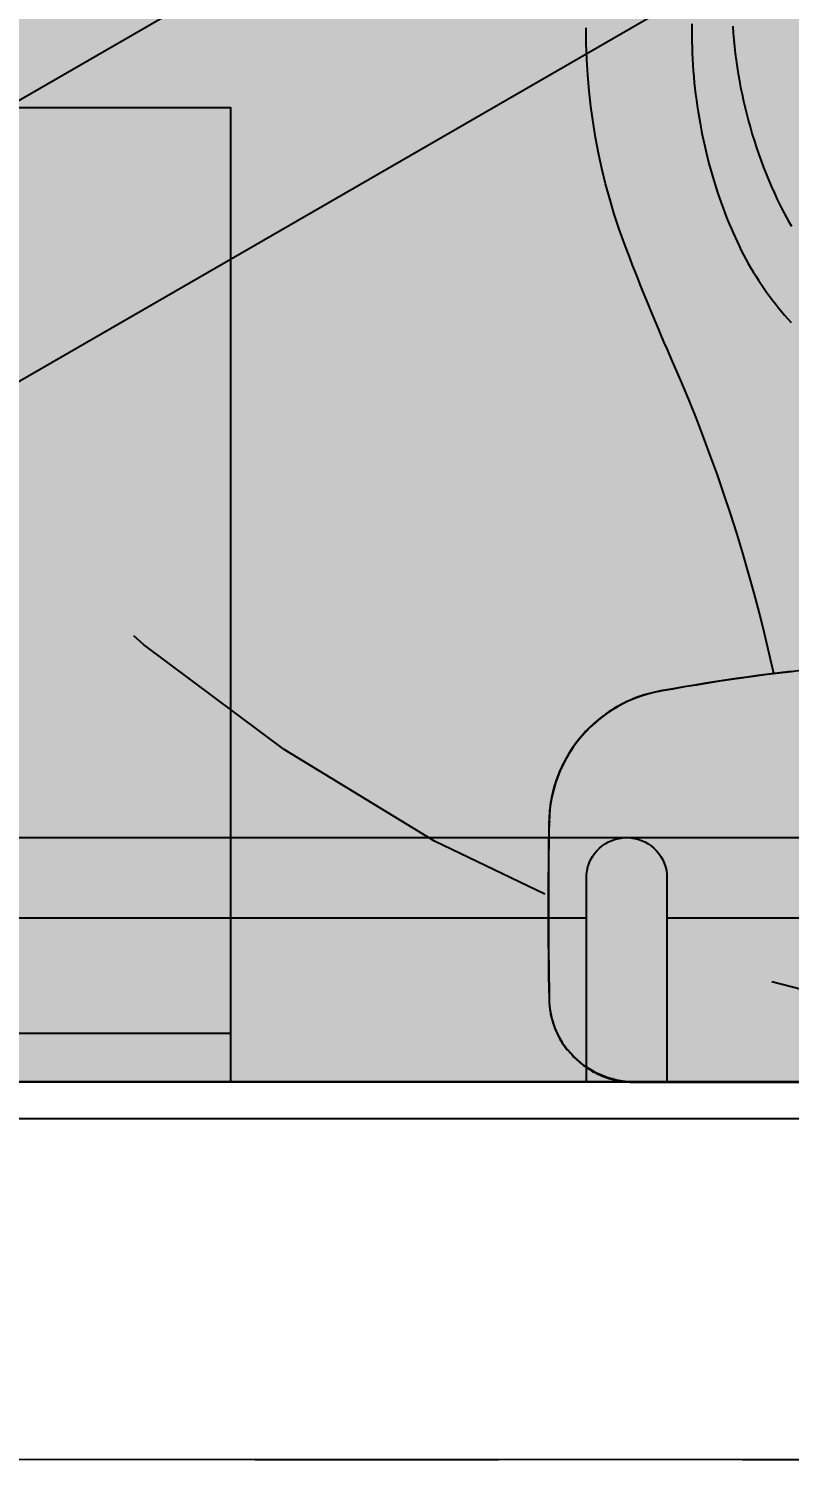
# Model space of a CAD drawing. Header units: metres. Extents: x -41 to 570, y -54 to 184.
# Drawn here: x -7.029 to -6.717, y 47.55 to 48.137 of the extents above; entities that cross this region are included whole.
import ezdxf
from ezdxf.xclip import XClip

# ---------------------------------------------------------------- set-up
doc = ezdxf.new("R2010")
doc.units = ezdxf.units.M
doc.header["$XCLIPFRAME"] = 0
doc.linetypes.add('DASHEDX2', pattern=[1.5, 1, -0.5])
doc.linetypes.add('PUC$0$DASHEDX2', pattern=[1.5, 1, -0.5])
for name, color, linetype in [('1', 232, 'DASHEDX2'), ('ARQ-DIM', 2, 'Continuous'), ('PUC$0$ARQ-ALV ACAB', 4, 'Continuous'), ('PUC$0$ARQ-ALV OSSO', 5, 'Continuous'), ('PUC$0$ARQ-ENCH', 1, 'Continuous'), ('PUC$0$ARQ-HID', 7, 'Continuous'), ('PUC$0$ARQ-PRJ', 7, 'PUC$0$DASHEDX2'), ('PUC$0$ARQ-SIM', 1, 'Continuous')]:
    doc.layers.add(name, color=color, linetype=linetype)
doc.layers.add('PUC$0$ARQ-FORRO', color=9, linetype='Continuous', lineweight=5)
doc.styles.add('Adesa', font='ARIALN.TTF')
doc.dimstyles.new('ADESA 1-0050', dxfattribs={"dimtxt": 0.1, "dimasz": 0.1, "dimexe": 0.05, "dimexo": 0.05, "dimgap": 0.03, "dimtad": 1, "dimdec": 1, "dimlfac": 100, "dimzin": 12, "dimtxsty": 'Adesa', "dimblk": 'DOTSMALL', "dimcen": 1, "dimdle": 0.05, "dimclrd": 1, "dimclre": 1, "dimclrt": 256, "dimazin": 3, "dimtm": 1e-09, "dimtfac": 1, "dimtdec": 1, "dimtmove": 1, "dimatfit": 0, "dimldrblk": 'DOTSMALL', "dimfxl": 0.8, "dimtvp": 2, "dimtolj": 1, "dimtzin": 0, "dimarcsym": 0})

# ---------------------------------------------------------------- blocks, each defined once
blk = doc.blocks.new('PUC$0$ARQ-HID-BACIA CX')
blk.add_line((-7.45170828012e-05, -0.1749999984823489), (-7.45170828012e-05, 0.1750000015175601))
for points in [[(-0.1685725981252091, 0.1034369065446583), (-0.168033932154124, 0.1079121734717603), (-0.1674721396500729, 0.1123845652932403), (-0.1668874405664837, 0.1168540191651743), (-0.166280400497925, 0.1213205193766669), (-0.1656516478827825, 0.1257840502167653), (-0.1650013084087405, 0.1302445331305932), (-0.1643276852921289, 0.1347015203558897), (-0.1636286104204814, 0.1391545091418322), (-0.1629020727909278, 0.1436030360152074), (-0.1621511517516154, 0.1480475251719042), (-0.1613837656263257, 0.1524892806215519), (-0.1606082225746093, 0.1569295960884176), (-0.1603597881039747, 0.1580464042472442), (-0.1601071558688076, 0.1591618824000704), (-0.1598460711372098, 0.1602748782212018), (-0.1595723233719397, 0.1613841348338667), (-0.1592817020357344, 0.1624883953612937), (-0.1589699965913454, 0.1635864186376636), (-0.1586329650796046, 0.1646769634971008), (-0.1582682194345963, 0.1657591029930074), (-0.1578766394700821, 0.1668325229061622), (-0.1574596391724583, 0.167897003283116), (-0.1570185696842614, 0.1689523084595237), (-0.1565547821480564, 0.1699982184818793), (-0.1560696591283062, 0.1710345133967905), (-0.15556448892373, 0.172060941828903), (-0.1550398685507943, 0.1730771267151283), (-0.1544957351656677, 0.174082628148625), (-0.1539319945025852, 0.1750769276677317), (-0.1533485522957889, 0.1760595853655502), (-0.1527453457014474, 0.1770300984913717), (-0.1521222490318692, 0.1779879800054402), (-0.1514792937089808, 0.1789327900008573), (-0.1508166996862172, 0.1798641357036388), (-0.1501348754485363, 0.1807816400507534), (-0.1494341666370573, 0.181684941690122), (-0.1487150131586574, 0.1825736792696659), (-0.1479777292325366, 0.1834475071482586), (-0.147222754765572, 0.184306063973878), (-0.1464504353988758, 0.185148972683379), (-0.1456610539297287, 0.185975887635692), (-0.1448549874211764, 0.1867864631897476), (-0.1440324872485661, 0.1875803379934666), (-0.1431939304749363, 0.1883571506946566), (-0.1423396313194871, 0.1891165713632574), (-0.141469841157587, 0.1898582543581995), (-0.1405849998960988, 0.1905818540382427), (-0.1396854217542227, 0.1912871347390421), (-0.1387715466388428, 0.191973829374291), (-0.13784378303491, 0.1926416865686349), (-0.1369024765835434, 0.1932904078138051), (-0.1359480671916273, 0.1939197731563524), (-0.1349809005002669, 0.1945294840881217), (-0.134001479260192, 0.1951192421007874), (-0.1330101176905885, 0.1956887329751851), (-0.1320073185421791, 0.1962376267811407), (-0.1309933960341638, 0.1967655935885375), (-0.1299688529172585, 0.1972723034672015), (-0.1289340662545015, 0.1977574421979113), (-0.1278895387966017, 0.1982207898272179), (-0.1268356476066046, 0.1986624249099975), (-0.1257728325913803, 0.1990825045557756), (-0.1247015965016587, 0.1994811858741343), (-0.1236224420881413, 0.1998586102637603), (-0.1225357464138739, 0.2002149348342925), (-0.1214420122295792, 0.2005503009843039), (-0.1203416794421201, 0.2008642373849909), (-0.1192351879583811, 0.201155487159582), (-0.1181230405290776, 0.2014227305874385), (-0.1170056142172484, 0.2016646950808365), (-0.1158834746174548, 0.2018800294972323), (-0.1147569359488827, 0.2020674455378355), (-0.1136265638061005, 0.2022259691232477), (-0.1124927980959782, 0.2023579726082687), (-0.1113562672569159, 0.2024678707727787), (-0.1102174740396293, 0.2025600783964307), (-0.1090769840386656, 0.2026389945479821), (-0.107935425692439, 0.2027090811401138), (-0.1067935433552307, 0.2027746770304191, -0.0087799301671618), (-0.0341536743944744, 0.2027260438204337), (-0.0335261200783208, 0.202702608224655), (-0.0328989385591712, 0.2026750512009414), (-0.0322723226345687, 0.2026393401891084), (-0.0316465865237348, 0.2025915317381361), (-0.0310218559143252, 0.2025301647287563), (-0.0303983193378699, 0.2024562132405379), (-0.0297762910135617, 0.2023708084625184), (-0.0291557709414079, 0.2022748459194474), (-0.0285371361844398, 0.2021682784784673), (-0.0279204495865031, 0.2020508547642237), (-0.0273060253667907, 0.2019223391122011), (-0.0266939892129798, 0.2017826529677507), (-0.0260845296565933, 0.20163190630754), (-0.0254778980729853, 0.2014702562411514), (-0.0248742829936859, 0.2012977813234045), (-0.024273810106358, 0.2011145443981093), (-0.0236767307863701, 0.2009205925981234), (-0.0230832335652451, 0.2007159416345132), (-0.0224935698183302, 0.2005006700619845), (-0.0219077395456324, 0.2002748721463092), (-0.0213261198101833, 0.2000386107313545), (-0.0207487734558356, 0.1997920115047975), (-0.0201759518579294, 0.1995350901775339), (-0.0196079063918333, 0.1992678467496773), (-0.0190448255890701, 0.1989903283540286), (-0.0184868351373098, 0.1987027078111794), (-0.0179339978803981, 0.198405299340294), (-0.0173862509744964, 0.1980984328715465), (-0.0168437201072749, 0.1977822655145758), (-0.0163071594048177, 0.1974562002527875), (-0.0157773858370405, 0.19711946724928), (-0.0152551535300134, 0.1967714066437054), (-0.0147397083576593, 0.1964133067347404), (-0.0142288507855994, 0.1960484511130005), (-0.0137202555917568, 0.1956802333458825)], [(-0.013082536801214, 0.1950046918345549, 0.0188278744993078), (-0.0134992207879918, 0.1954443008834516)], [(-7.45170828012e-05, -0.1677243854491337), (-7.45170828012e-05, 0.1677243884843449, 0.212488321686947), (-0.0115545825464523, 0.1935180988348577), (-0.0124667723672118, 0.1943398056692729), (-0.0126367649533137, 0.1944937102324218), (-0.0127916750179154, 0.1946347003865583), (-0.0128632541512133, 0.1947002465112462), (-0.0129941578690875, 0.1948212366134214), (-0.0131080309064302, 0.1949282439613), (-0.0131576775397093, 0.1949757696150129), (-0.0132217154122572, 0.1950384249230694), (-0.0132398144380588, 0.1950565396598165), (-0.0132682826973962, 0.1950858563110103), (-0.0132776464294935, 0.1950958484814862), (-0.0132818522589489, 0.1951004774583964)], [(-0.0123079572033902, 0.1941967358594354, 0.0029194437955727), (-0.0115469047482364, 0.1935283422932628)], [(-0.1676498934503598, 0.1103951021522391), (-0.1677623839232396, 0.1104196583825399), (-0.1760184619280238, 0.1122755312315178), (-0.1842032435967979, 0.1142211058060809), (-0.1924767293451523, 0.1162955181072505), (-0.2008030981845295, 0.118493457830624), (-0.2090277228476012, 0.1207741471797874), (-0.2171457015148874, 0.1231331713749739), (-0.2253247329723322, 0.1256196664433276), (-0.2335057754326471, 0.1282185498633055), (-0.2414812242717303, 0.1308613846936453), (-0.2493140804387721, 0.1335638897496381), (-0.2570675962583238, 0.1363453580900398), (-0.2647880247963315, 0.1392226004420252), (-0.272512789559272, 0.1422116419846873), (-0.2802612150278207, 0.1453234489679573), (-0.2880405596654469, 0.1485650599019266), (-0.2958436605188481, 0.1519380728980479, 0.0111493915510193), (-0.3381155261025555, 0.1694250492818412), (-0.3441640047412733, 0.1717499119557999), (-0.3502660473001242, 0.1739186371492281), (-0.3564181763991385, 0.1759303470094267), (-0.3626171555805655, 0.1777840674568836), (-0.3688596855428301, 0.1794788715450011), (-0.375142435562438, 0.1810138951709348), (-0.3814620434939684, 0.1823883527867167), (-0.3878152414577585, 0.183601521688189), (-0.3941986044645561, 0.1846527420150039), (-0.4006087703689404, 0.1855414010397283), (-0.407042361314538, 0.1862669960116534), (-0.4134959837340021, 0.1868290398910801), (-0.4199661969271206, 0.1872271556149201), (-0.4264495916155937, 0.187461028963952), (-0.4329427113882433, 0.1875303614300208)]]:
    blk.add_lwpolyline(points, format="xyb")
at = {"ltscale": 0.0004660358492614}
blk.add_lwpolyline([(-0.1745671777183588, 7.79359368e-08, -0.0446233944355422), (-0.160534939202698, 0.1569164538238681), (-0.159969213640899, 0.1596578302711862), (-0.1592864153237059, 0.1622993610918399), (-0.15847572979294, 0.164902305794925), (-0.1575387909884256, 0.1674622496007885), (-0.156477735600717, 0.1699738350721134), (-0.1552950773833857, 0.1724312805756369), (-0.1539935814653859, 0.1748281917506063), (-0.1525762957729384, 0.1771583470570306), (-0.1510458283253726, 0.1794170803397321), (-0.1494060754407585, 0.1815989870285364), (-0.1476619703604953, 0.1836975470750701), (-0.1458175665122425, 0.1857077486831429), (-0.143876571682533, 0.18762527133876), (-0.1418434477839696, 0.1894456059964398), (-0.1397230337922224, 0.1911643378764722), (-0.1375205143240379, 0.1927771778867679), (-0.1352414510592297, 0.1942800254668384), (-0.1328914056775972, 0.1956690471424451), (-0.1304761283904625, 0.1969408179242862), (-0.1280012751433972, 0.1980922427533471), (-0.1254725647258041, 0.1991206193444839), (-0.1228960929901106, 0.200023449655049), (-0.1202780814764495, 0.2007985341506639), (-0.1176250031002937, 0.2014438932504561), (-0.1149432679332847, 0.2019578930144519), (-0.1122394745785726, 0.2023392137221833), (-0.1095202216393289, 0.202586865583072), (-0.1067921106405052, 0.2027002250943326, -0.0087780226713145), (-0.0341551176481261, 0.2026515938098612, -0.1582159968596879), (-0.0137651091525939, 0.1956207348514169, -0.0396308164159575), (-0.0136405458781539, 0.195509967155516, -0.0176646005947514), (-0.0133426162285204, 0.1951747734289313), (-0.0132818522589489, 0.1951004774583964)], format="xyb", dxfattribs=at)
at = {"ltscale": 0.0031101841784222}
blk.add_lwpolyline([(-0.1067811728906065, 0.2020573591015875), (-0.1067919820310195, 0.2026977378270374)], dxfattribs=at)
at = {"ltscale": 0.0015604094661449}
blk.add_lwpolyline([(-0.0131008667087187, 0.1950782522064003), (-0.0133467118092128, 0.1952851655482561)], dxfattribs=at)
for points in [[(-0.0132818522589489, 0.1951004774583964), (-0.0132767666157392, 0.1950941359868636)], [(-0.011471137416514, 0.1936251298144214), (-0.0108669567426532, 0.193052103974054), (-0.010267929263641, 0.1924740506264868), (-0.0096792710181646, 0.1918859422646335), (-0.0091060095133813, 0.1912828770689145), (-0.0085502185960067, 0.1906632525214888), (-0.0080110812961323, 0.1900287025621026), (-0.0074875292684666, 0.1893810496622166), (-0.0069789969184697, 0.1887217706519948), (-0.0064856727776572, 0.1880511954616111), (-0.0060083738159378, 0.1873692926691035), (-0.0055475399401885, 0.1866760936964908), (-0.0051036110572937, 0.1859718499190137), (-0.0046768385426077, 0.1852570483765419), (-0.0042672852399761, 0.1845322232415754), (-0.0038751396809076, 0.1837978615540408), (-0.003500590396925, 0.1830543717987609), (-0.0031440144510668, 0.1823021467497199), (-0.0028054746871717, 0.1815416106029772), (-0.0024853481682783, 0.1807731718433558), (-0.0021835720505408, 0.1799972860887635), (-0.0019004605531734, 0.1792143932460988), (-0.0016360765200005, 0.1784249646440514), (-0.0013906713263836, 0.1776294401895768), (-0.0011645591915226, 0.1768282755005259), (-0.0009579286469332, 0.1760219261946929), (-0.0007708425364612, 0.1752108478899288), (-0.0006027352655451, 0.1743955276259896), (-0.0004533554588306, 0.1735764053097739), (-0.0003225145847949, 0.1727539679809809), (-0.0002119722709466, 0.1719286712575183), (-0.0001236138324785, 0.1711010021790855), (-5.92617407378e-05, 0.1702714320745429), (-1.62765544545e-05, 0.1694404322725802), (1.22545487216e-05, 0.1686084898130673), (3.35586103475e-05, 0.1677760603138552)], [(0, 0.1677243869667393), (0, -0.1677243869667393)], [(-0.4345144043945767, 0.1440581039686606), (-0.4321021750336628, 0.1440800993125606), (-0.4296898514069979, 0.1440822360030722), (-0.4272776377570439, 0.1440548046670926), (-0.4248659111468527, 0.1439941603618706), (-0.4224550800613757, 0.143902753997196), (-0.4200454587198054, 0.143783256436194), (-0.4176372827865508, 0.1436377415256231), (-0.415230850769845, 0.1434661149997112), (-0.4128264768888812, 0.1432676541542435), (-0.4104245224957454, 0.143041699128986), (-0.4080252860986704, 0.1427880613923946), (-0.4056290819168568, 0.1425069294759567), (-0.403236224169504, 0.1421985076222256), (-0.4008470113648457, 0.1418629058078125), (-0.3984617420111221, 0.1415002340094986), (-0.3960807460384927, 0.1411104922272841), (-0.3937043062442313, 0.1406936804611689), (-0.3913327682694572, 0.1402498458440675), (-0.3889663834895316, 0.1397790983525908), (-0.3866054661236475, 0.1392815322526246), (-0.3842503618129314, 0.1387571789660171), (-0.3819013533546496, 0.1382060070708633), (-0.379558817811855, 0.1376279537232961), (-0.3772231322475648, 0.1370229089466477), (-0.374894485193316, 0.1363911869600827), (-0.3725730023367859, 0.1357335261787114), (-0.3702587779437181, 0.1350506807286536), (-0.3679519691237303, 0.1343428862742542), (-0.3656535499563276, 0.1336082417894033), (-0.3633647773182957, 0.1328443277862732), (-0.361086813820684, 0.1320490075742953), (-0.3588187796497237, 0.1312258396858681), (-0.3565575640353558, 0.1303839993215945), (-0.3542997105664085, 0.1295328109362401), (-0.352456720704545, 0.128736877996829), (-0.3506159303770673, 0.1279371115831793), (-0.348779004945726, 0.1271293640018882), (-0.3469476411941841, 0.1263096053918105), (-0.3451237558595608, 0.1254738294580591), (-0.3433092342570276, 0.1246180377614507), (-0.3415061816552267, 0.1237382554290605), (-0.3397167347446981, 0.1228306175647447), (-0.3379432187475047, 0.1218916520464006), (-0.3361864506335621, 0.1209209346780824), (-0.3344464618247969, 0.1199198480242956), (-0.3327231894773561, 0.1188897510831168), (-0.3310165393254962, 0.1178319635750142), (-0.3293263856815258, 0.1167478130762731), (-0.3276525400139292, 0.1156385721745607), (-0.3259947509473449, 0.1145054741802198), (-0.3243528613721835, 0.1133497288372212), (-0.3227268398665188, 0.1121719881503225), (-0.3211171891810736, 0.1109722599750569), (-0.3195242863788721, 0.1097505128895193), (-0.3179486656325636, 0.1085067154717478), (-0.3163907982709375, 0.1072408520107899), (-0.3148511556227973, 0.1059529146511693), (-0.3133302090169323, 0.1046429033929428), (-0.3118285240479039, 0.1033108339469493)], [(-0.4335608748164077, 0.1272369133779136), (-0.4307543160730063, 0.1270442105992799), (-0.4279494226913485, 0.1268102979728098), (-0.4251452677248082, 0.1265350812327881), (-0.4223439093091345, 0.126218717488797), (-0.4195443576538409, 0.1258610574866736), (-0.4167487494494823, 0.1254623447464098), (-0.4139560163507953, 0.1250223907363477), (-0.4111683578921445, 0.1245415018202891), (-0.4083846428844355, 0.1240194423338323), (-0.4056071494168379, 0.1234566129064376), (-0.4028346834564191, 0.1228527228853125), (-0.4000695702252203, 0.122208235743841), (-0.3973105685574296, 0.1215228372628019), (-0.3945600508079821, 0.120797061614752), (-0.3918167601000917, 0.1200305395923067), (-0.38908308449966, 0.1192238839227286), (-0.3863577042860484, 0.1183766939766144), (-0.3836430703690112, 0.1174896610362737), (-0.3809378630279099, 0.1165623216282086), (-0.3782445017505722, 0.1155954534451382), (-0.3755616982382932, 0.1145885537361835), (-0.3728918091350479, 0.1135424787487125), (-0.3702336089859628, 0.1124566707436827), (-0.3675894544350271, 0.1113320645231681), (-0.3649580571835358, 0.1101680709262212), (-0.3623418052973832, 0.1089656875987259), (-0.3604773856862167, 0.1080654888739616), (-0.3586297768021396, 0.1071344809568302), (-0.3567994813958748, 0.106173001632925), (-0.3549870022181309, 0.1051813965434292), (-0.353192747753873, 0.1041600113294692), (-0.3514172207538166, 0.1031092230540764)]]:
    blk.add_lwpolyline(points)
at = {"ltscale": 0.0017895507812504}
blk.add_lwpolyline([(-0.0004455628227191, 0.1677243869667393), (-7.70465473394e-05, 0.1677243869667393)], dxfattribs=at)
blk = doc.blocks.new('PUC$0$pl apto tipo 3 puc')
at = {"layer": 'PUC$0$ARQ-ALV ACAB', "elevation": 1.295506897170848e-05}
blk.add_lwpolyline([(-7.755191721763295, -2.293829364224231), (-6.344040951761163, -2.293838404042756)], dxfattribs=at)
at = {"layer": 'PUC$0$ARQ-ALV OSSO', "elevation": 1.295506897170848e-05}
for points in [[(-9.259031082154706, -2.308819356180412), (-5.559008710427472, -2.308843797779137)], [(-9.25724969210978, -2.448819356177433), (-5.384966179921093, -2.448843797776159)]]:
    blk.add_lwpolyline(points, dxfattribs=at)
at = {"layer": 'PUC$0$ARQ-HID', "lineweight": -2}
blk.add_lwpolyline([(-7.665188425142602, -1.893846787319677), (-7.755188425107504, -1.893906787314381), (-7.755188425107504, -2.293829364244627), (-6.955188425107504, -2.293829955312217), (-6.955188425107504, -1.89390737838197), (-7.053588062910236, -1.893907077376798)], dxfattribs=at)
at = {"layer": 'PUC$0$ARQ-HID', "elevation": 4.318356323902826e-06}
blk.add_lwpolyline([(-7.755188425107507, -1.893850108100799), (-7.755188425107507, -2.293829349561117), (-6.894038251162409, -2.293829940628707)], dxfattribs=at)
at = {"layer": 'PUC$0$ARQ-HID'}
blk.add_lwpolyline([(-7.735188425107505, -1.893906787314381), (-7.735188425107505, -2.273829379021311), (-6.955188410330814, -2.273829955312222)], dxfattribs=at)
at = {"layer": 'PUC$0$ARQ-HID', "lineweight": -2, "extrusion": (0, 0, -1), "zscale": -1, "rotation": 269.9999377319893}
blk.add_blockref('PUC$0$ARQ-HID-BACIA CX', (6.621832399274109, -2.293910886570025, -1.295506897170848e-05), dxfattribs=at)
blk = doc.blocks.new('PUC$0$VASO SANIT ACESSIVEL')
at = {"elevation": -9.998618443336001e-05}
blk.add_lwpolyline([(0, -8.881784197001252e-16), (-4.440892098500626e-16, -1.27339661088353)], dxfattribs=at)
at = {"color": 1}
for points in [[(-0.09876492666306191, -1.120756237517578), (-0.1001999896711645, -1.106300703282993), (-0.1001999896711645, -0.2880606915933495), (-0.09876492666306191, -0.273605157358765)], [(-0.06719998967113572, -0.946036579955911), (-0.06719998967113572, -0.2880606915933495), (-0.06614847561817516, -0.2788874204479397)], [(-0.06614847561817516, -1.115473974428548), (-0.06719998967113572, -1.106300703282993), (-0.06719998967113572, -0.9790365799567053)]]:
    blk.add_lwpolyline(points, dxfattribs=at)
at = {"layer": 'PUC$0$ARQ-SIM'}
blk.add_lwpolyline([(-9.192646643896296e-13, -0.9460365799567574), (-0.08519998967064613, -0.9460365799556845, 0.9132146379288371), (-0.08519998967067366, -0.9790365799566911), (-9.192646643896296e-13, -0.9790365799567586)], format="xyb", dxfattribs=at)
blk = doc.blocks.new('PUC$0$pl forro pcd 3')
at = {"layer": 'PUC$0$ARQ-FORRO'}
h = blk.add_hatch(color=256, dxfattribs=at)
h.dxf.hatch_style = 1
h.paths.add_polyline_path([(-1.991149789192534, 1.468286743637329), (-1.244751821616319e-07, 1.468286743637329), (-1.244751821616319e-07, -0.04000005268848383), (-1.991149789192534, -0.04000005268848383)])
at = {"layer": 'PUC$0$ARQ-FORRO', "elevation": 1.295506897170848e-05}
blk.add_lwpolyline([(-1.991149789192534, 1.468286743637329), (-1.244751821616319e-07, 1.468286743637329), (-1.244751821616319e-07, -0.04000005268848383), (-1.991149789192534, -0.04000005268848383)], close=True, dxfattribs=at)
blk = doc.blocks.new('PUC$0$A$Cc7140bc5')
at = {"layer": 'PUC$0$ARQ-PRJ', "ltscale": 50}
for p, q in [((1.444337849578005, 1.32294928566489, -4.31835632386856e-06), (0.1201468146391562, 0.5584261426952253)), ((1.493953980640072, 1.236125119046392), (0.1701468682713312, 0.4718236332805645))]:
    blk.add_line(p, q, dxfattribs=at)
blk = doc.blocks.new('PUC')
at = {"layer": 'PUC$0$ARQ-ALV ACAB', "elevation": -4.318356323902826e-06}
blk.add_lwpolyline([(5.754988700012038, -47.70498658828895), (7.746143058313705, -47.7049922827298)], dxfattribs=at)
at = {"layer": 'PUC$0$ARQ-ALV OSSO'}
blk.add_lwpolyline([(7.76114855232792, -47.69000078016757), (5.739988700012038, -47.68998700599053)], dxfattribs=at)
at = {"layer": 'PUC$0$ARQ-PRJ', "ltscale": 0.2}
blk.add_circle((6.504996090776818, -48.46330332398513), 0.75, dxfattribs=at)
at = {"layer": 'PUC$0$ARQ-ALV ACAB', "rotation": 180}
blk.add_blockref('PUC$0$pl apto tipo 3 puc', (-0.009043289903318374, -49.99880853777615, -8.636712647805652e-06), dxfattribs=at)
at = {"layer": 'PUC$0$ARQ-ENCH'}
blk.add_blockref('PUC$0$A$Cc7140bc5', (5.739988700012038, -49.22832344872342), dxfattribs=at)
at = {"layer": 'PUC$0$ARQ-FORRO'}
blk.add_blockref('PUC$0$pl forro pcd 3', (7.746138364729535, -49.17327333192627, -4.318356323902826e-06), dxfattribs=at)
at = {"layer": 'PUC$0$ARQ-HID', "xscale": -1, "rotation": 270}
blk.add_blockref('PUC$0$VASO SANIT ACESSIVEL', (7.746143058313705, -47.7049922827298, -4.318356323902826e-06), dxfattribs=at)
blk = doc.blocks.new('_DotSmall')
at = {"color": 0, "linetype": 'ByBlock', "const_width": 0.5}
blk.add_lwpolyline([(-0.0625, 0, 1), (0.0625, 0, 1)], format="xyb", close=True, dxfattribs=at)
blk = doc.blocks.new('*D400')
at = {"layer": 'ARQ-DIM', "color": 1, "lineweight": -2, "transparency": 16777216}
for p, q in [((-7.761146082043568, 48.01996469706363), (-7.761146082043568, 48.32264861234039)), ((-5.689988700012032, 48.1599717406336), (-5.689988700012032, 48.32264861234039)), ((-7.811146082043568, 48.2726486123404), (-5.639988700012032, 48.2726486123404))]:
    blk.add_line(p, q, dxfattribs=at)
at = {"layer": 'Defpoints', "color": 0, "transparency": 16777216}
for p in [(-5.689988700012032, 48.2726486123404), (-5.689988700012032, 48.1099717406336), (-7.761146082043568, 47.96996469706363)]:
    blk.add_point(p, dxfattribs=at)
at = {"layer": 'ARQ-DIM', "color": 1, "lineweight": -2, "transparency": 16777216, "xscale": 0.1, "yscale": 0.1, "zscale": 0.1, "rotation": 180}
blk.add_blockref('_DotSmall', (-7.761146082043568, 48.2726486123404), dxfattribs=at)
at = {"layer": 'ARQ-DIM', "color": 1, "lineweight": -2, "transparency": 16777216, "xscale": 0.1, "yscale": 0.1, "zscale": 0.1}
blk.add_blockref('_DotSmall', (-5.689988700012032, 48.2726486123404), dxfattribs=at)
at = {"layer": 'ARQ-DIM', "transparency": 16777216, "insert": (-6.7255673910278, 48.35370591111257), "char_height": 0.1, "attachment_point": 5, "style": 'Adesa'}
blk.add_mtext('\\A1;207', dxfattribs=at)
blk = doc.blocks.new('est-lo-08-6sa-r00')
at = {"layer": '1'}
blk.add_lwpolyline([(-638.0227999999993, -531.7744869999999), (-417.8168539999996, -439.8682289999999)], dxfattribs=at)

msp = doc.modelspace()

# ---------------------------------------------------------------- block references
at = {"linetype": 'Continuous'}
ref = msp.add_blockref('est-lo-08-6sa-r00', (0, 50), dxfattribs=dict(at, xscale=0.01, yscale=0.01, zscale=0.01, rotation=337.346050855639))
XClip(ref).set_block_clipping_path([(-3617.8293247106803, -1968.6238684087875), (2309.2219967836536, 505.1199023612098), (1831.3677091607203, 1650.0512895176275), (-4095.6836123336134, -823.6924812523694)])
at = {"rotation": 180}
msp.add_blockref('PUC', (0, 0), dxfattribs=at)

# ---------------------------------------------------------------- dimensions: what is measured, and where the dimension line sits
at = {"layer": 'ARQ-DIM'}
dim = msp.add_linear_dim(base=(-5.689988700012032, 48.2726486123404, -4.318356323902826e-06), p1=(-7.761146082043568, 47.96996469706363, -4.318356323902826e-06), p2=(-5.689988700012032, 48.1099717406336, -4.31835632390037e-06), dimstyle='ADESA 1-0050', override={"dimdec": 0}, dxfattribs=at)
dim.commit()
dim.dimension.update_dxf_attribs({"geometry": '*D400', "text_midpoint": (-6.7255673910278, 48.35370591111257, -4.318356323902826e-06)})

doc.saveas('drawing.dxf')
